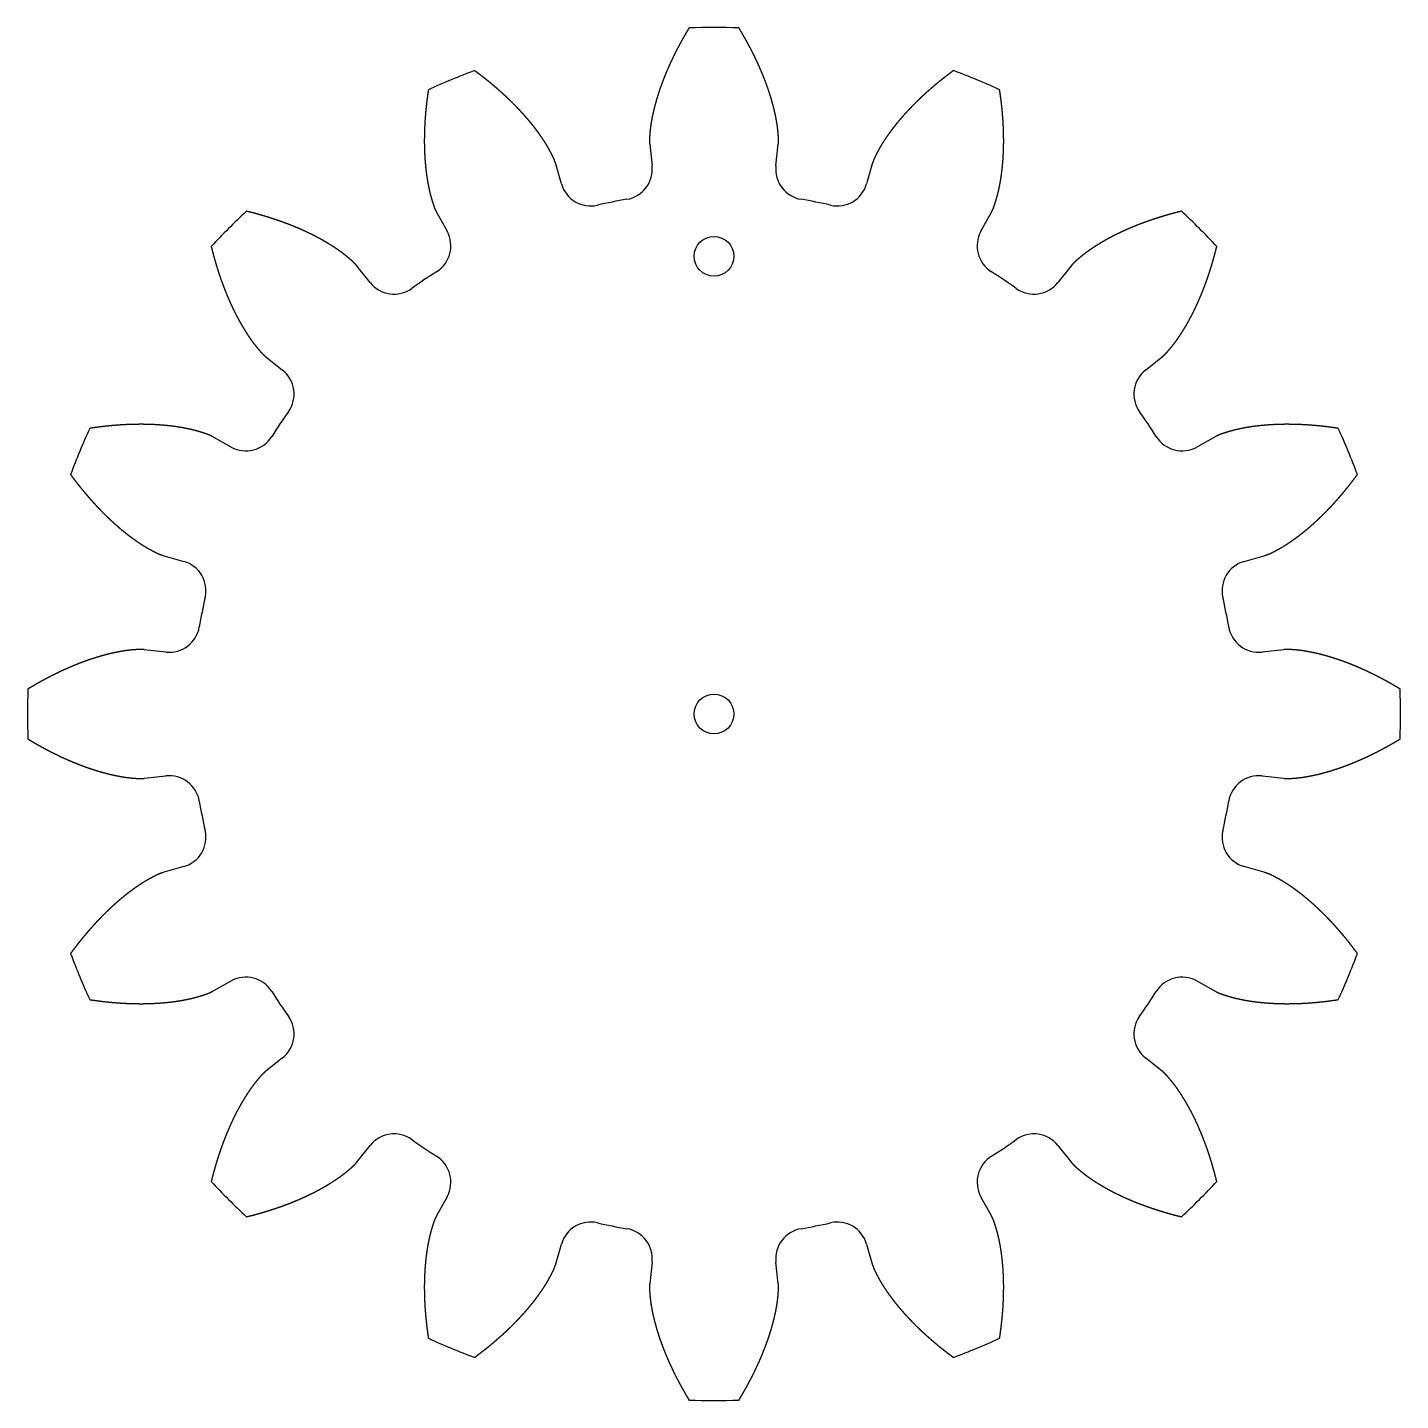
# Model space of a CAD drawing. Header units: millimetres. Extents: x 18 to 1165, y 18 to 1178.
# Drawn here: x 18 to 288, y 18 to 288 of the extents above; entities that cross this region are included whole.
import ezdxf

# ---------------------------------------------------------------- set-up
doc = ezdxf.new("R2010")
doc.units = ezdxf.units.MM
doc.layers.add('cut', color=5, linetype='Continuous', true_color=0x0000ff)

msp = doc.modelspace()

# ---------------------------------------------------------------- linework, layer by layer
at = {"layer": 'cut', "color": 5, "true_color": 0x0000ff}
for p, q in [((140.35, 265.05), (140.83, 260.79)), ((165.17, 260.79), (165.65, 265.05)), ((123, 257.25), (121.81, 261.36)), ((184.19, 261.36), (183, 257.25)), ((98.43, 251.68), (100.5, 247.93)), ((205.5, 247.93), (207.57, 251.68)), ((85.39, 237.83), (82.72, 241.18)), ((223.28, 241.18), (220.61, 237.83)), ((64.82, 223.28), (68.17, 220.61)), ((237.83, 220.61), (241.18, 223.28)), ((58.07, 205.5), (54.32, 207.57)), ((251.68, 207.57), (247.93, 205.5)), ((44.64, 184.19), (48.75, 183)), ((257.25, 183), (261.36, 184.19)), ((45.21, 165.17), (40.95, 165.65)), ((265.05, 165.65), (260.79, 165.17)), ((40.95, 140.35), (45.21, 140.83)), ((260.79, 140.83), (265.05, 140.35)), ((48.75, 123), (44.64, 121.81)), ((261.36, 121.81), (257.25, 123)), ((54.32, 98.43), (58.07, 100.5)), ((247.93, 100.5), (251.68, 98.43)), ((68.17, 85.39), (64.82, 82.72)), ((241.18, 82.72), (237.83, 85.39)), ((82.72, 64.82), (85.39, 68.17)), ((220.61, 68.17), (223.28, 64.82)), ((100.5, 58.07), (98.43, 54.32)), ((207.57, 54.32), (205.5, 58.07)), ((121.81, 44.64), (123, 48.75)), ((183, 48.75), (184.19, 44.64)), ((140.83, 45.21), (140.35, 40.95)), ((165.65, 40.95), (165.17, 45.21))]:
    msp.add_line(p, q, dxfattribs=at)
for centre in [(153, 243), (153, 153)]:
    msp.add_circle(centre, 3.9, dxfattribs=at)
for centre, radius, start, end in [((153, 153), 135, 87.9168, 92.0832), ((153, 153), 135, 110.4168, 114.5832), ((153, 153), 135, 65.4168, 69.5832), ((134.86, 260.12), 6, -80.391, 6.4431), ((171.14, 260.12), 6, 173.5569, -99.609), ((128.76, 258.91), 6, -163.9431, -77.109), ((177.24, 258.91), 6, -102.891, -16.0569), ((153, 153), 102.65, 99.609, 102.891), ((153, 153), 102.65, 77.109, 80.391), ((153, 153), 135, 132.9168, 137.0832), ((153, 153), 135, 42.9168, 47.0832), ((95.25, 245.03), 6, -57.891, 28.9431), ((210.75, 245.03), 6, 151.0569, -122.109), ((90.08, 241.57), 6, -141.4431, -54.609), ((153, 153), 102.65, 122.109, 125.391), ((153, 153), 102.64, 54.609, 57.891), ((215.92, 241.57), 6, -125.391, -38.5569), ((64.43, 215.92), 6, -35.391, 51.4431), ((241.57, 215.92), 6, 128.5569, -144.609), ((153, 153), 102.65, 144.609, 147.891), ((153, 153), 102.65, 32.109, 35.391), ((153, 153), 135, 155.4168, 159.5832), ((153, 153), 135, 20.4168, 24.5832), ((60.97, 210.75), 6, -118.9431, -32.109), ((245.03, 210.75), 6, -147.891, -61.0569), ((47.09, 177.24), 6, -12.891, 73.9431), ((258.91, 177.24), 6, 106.0569, -167.109), ((153, 153), 102.65, 167.109, 170.391), ((153, 153), 102.65, 9.609, 12.891), ((45.88, 171.14), 6, -96.4431, -9.609), ((260.12, 171.14), 6, -170.391, -83.5569), ((153, 153), 135, 177.9168, -177.9168), ((153, 153), 135, -2.0832, 2.0832), ((45.88, 134.86), 6, 9.609, 96.4431), ((260.12, 134.86), 6, 83.5569, 170.391), ((153, 153), 102.65, -170.391, -167.109), ((153, 153), 102.65, -12.891, -9.609), ((47.09, 128.76), 6, -73.9431, 12.891), ((258.91, 128.76), 6, 167.109, -106.0569), ((153, 153), 135, -159.5832, -155.4168), ((153, 153), 135, -24.5832, -20.4168), ((60.97, 95.25), 6, 32.109, 118.9431), ((245.03, 95.25), 6, 61.0569, 147.891), ((153, 153), 102.65, -147.891, -144.609), ((153, 153), 102.65, -35.391, -32.109), ((64.43, 90.08), 6, -51.4431, 35.391), ((241.57, 90.08), 6, 144.609, -128.5569), ((90.08, 64.43), 6, 54.609, 141.4431), ((215.92, 64.43), 6, 38.5569, 125.391), ((153, 153), 102.64, -125.391, -122.109), ((153, 153), 102.65, -57.891, -54.609), ((95.25, 60.97), 6, -28.9431, 57.891), ((210.75, 60.97), 6, 122.109, -151.0569), ((153, 153), 135, -137.0832, -132.9168), ((153, 153), 135, -47.0832, -42.9168), ((128.76, 47.09), 6, 77.109, 163.9431), ((153, 153), 102.65, -102.891, -99.609), ((134.86, 45.88), 6, -6.4431, 80.391), ((171.14, 45.88), 6, 99.609, -173.5569), ((153, 153), 102.65, -80.391, -77.109), ((177.24, 47.09), 6, 16.0569, 102.891), ((153, 153), 135, -114.5832, -110.4168), ((153, 153), 135, -69.5832, -65.4168), ((153, 153), 135, -92.0832, -87.9168)]:
    msp.add_arc(centre, radius, start, end, dxfattribs=at)
for points in [[(148.09, 287.91), (148.05, 287.85), (147.98, 287.72), (147.86, 287.53), (147.71, 287.28), (147.53, 286.96), (147.34, 286.64), (147.16, 286.33), (146.97, 286.01), (146.8, 285.69), (146.62, 285.37), (146.44, 285.05), (146.27, 284.73), (146.1, 284.41), (145.93, 284.09), (145.76, 283.77), (145.59, 283.44), (145.43, 283.12), (145.27, 282.8), (145.11, 282.48), (144.95, 282.15), (144.8, 281.83), (144.64, 281.51), (144.49, 281.18), (144.34, 280.86), (144.2, 280.53), (144.05, 280.21), (143.91, 279.88), (143.77, 279.55), (143.63, 279.23), (143.49, 278.9), (143.36, 278.57), (143.23, 278.25), (143.1, 277.92), (142.97, 277.59), (142.85, 277.26), (142.73, 276.94), (142.61, 276.61), (142.49, 276.28), (142.37, 275.95), (142.26, 275.62), (142.15, 275.29), (142.05, 274.96), (141.94, 274.63), (141.84, 274.3), (141.74, 273.97), (141.64, 273.64), (141.55, 273.31), (141.46, 272.98), (141.37, 272.65), (141.28, 272.32), (141.2, 271.99), (141.12, 271.66), (141.05, 271.33), (140.97, 271), (140.9, 270.67), (140.84, 270.33), (140.77, 270), (140.71, 269.67), (140.65, 269.34), (140.6, 269.01), (140.55, 268.68), (140.51, 268.35), (140.47, 268.02), (140.43, 267.69), (140.4, 267.36), (140.37, 267.02), (140.35, 266.69), (140.33, 266.36), (140.31, 266.03), (140.3, 265.71), (140.31, 265.44), (140.33, 265.25), (140.34, 265.12), (140.35, 265.05)], [(165.65, 265.05), (165.66, 265.12), (165.67, 265.25), (165.69, 265.44), (165.7, 265.71), (165.69, 266.03), (165.67, 266.36), (165.65, 266.69), (165.63, 267.02), (165.6, 267.36), (165.57, 267.69), (165.53, 268.02), (165.49, 268.35), (165.45, 268.68), (165.4, 269.01), (165.35, 269.34), (165.29, 269.67), (165.23, 270), (165.16, 270.33), (165.1, 270.67), (165.03, 271), (164.95, 271.33), (164.88, 271.66), (164.8, 271.99), (164.72, 272.32), (164.63, 272.65), (164.54, 272.98), (164.45, 273.31), (164.36, 273.64), (164.26, 273.97), (164.16, 274.3), (164.06, 274.63), (163.95, 274.96), (163.85, 275.29), (163.74, 275.62), (163.63, 275.95), (163.51, 276.28), (163.39, 276.61), (163.27, 276.94), (163.15, 277.26), (163.03, 277.59), (162.9, 277.92), (162.77, 278.25), (162.64, 278.57), (162.51, 278.9), (162.37, 279.23), (162.23, 279.55), (162.09, 279.88), (161.95, 280.21), (161.8, 280.53), (161.66, 280.86), (161.51, 281.18), (161.36, 281.51), (161.2, 281.83), (161.05, 282.15), (160.89, 282.48), (160.73, 282.8), (160.57, 283.12), (160.41, 283.44), (160.24, 283.77), (160.07, 284.09), (159.9, 284.41), (159.73, 284.73), (159.56, 285.05), (159.38, 285.37), (159.2, 285.69), (159.03, 286.01), (158.84, 286.33), (158.66, 286.64), (158.47, 286.96), (158.29, 287.28), (158.14, 287.53), (158.02, 287.72), (157.95, 287.85), (157.91, 287.91)], [(121.81, 261.36), (121.79, 261.43), (121.75, 261.55), (121.69, 261.74), (121.6, 261.99), (121.47, 262.29), (121.33, 262.59), (121.18, 262.88), (121.03, 263.18), (120.88, 263.47), (120.72, 263.76), (120.56, 264.06), (120.4, 264.35), (120.23, 264.64), (120.06, 264.92), (119.89, 265.21), (119.71, 265.49), (119.52, 265.78), (119.34, 266.06), (119.15, 266.34), (118.96, 266.62), (118.76, 266.9), (118.57, 267.17), (118.37, 267.45), (118.16, 267.72), (117.96, 267.99), (117.75, 268.27), (117.54, 268.54), (117.32, 268.81), (117.11, 269.07), (116.89, 269.34), (116.67, 269.61), (116.45, 269.87), (116.22, 270.13), (116, 270.4), (115.77, 270.66), (115.53, 270.92), (115.3, 271.18), (115.06, 271.43), (114.82, 271.69), (114.58, 271.95), (114.34, 272.2), (114.1, 272.45), (113.85, 272.7), (113.6, 272.96), (113.35, 273.21), (113.1, 273.45), (112.84, 273.7), (112.59, 273.95), (112.33, 274.19), (112.07, 274.44), (111.81, 274.68), (111.54, 274.92), (111.28, 275.16), (111.01, 275.4), (110.74, 275.64), (110.47, 275.88), (110.2, 276.11), (109.92, 276.35), (109.65, 276.58), (109.37, 276.82), (109.09, 277.05), (108.81, 277.28), (108.53, 277.51), (108.24, 277.74), (107.95, 277.96), (107.67, 278.19), (107.38, 278.41), (107.09, 278.64), (106.79, 278.86), (106.5, 279.08), (106.26, 279.26), (106.08, 279.39), (105.97, 279.48), (105.91, 279.52)], [(200.09, 279.52), (200.03, 279.48), (199.92, 279.39), (199.74, 279.26), (199.5, 279.08), (199.21, 278.86), (198.91, 278.64), (198.62, 278.41), (198.33, 278.19), (198.05, 277.96), (197.76, 277.74), (197.47, 277.51), (197.19, 277.28), (196.91, 277.05), (196.63, 276.82), (196.35, 276.58), (196.08, 276.35), (195.8, 276.11), (195.53, 275.88), (195.26, 275.64), (194.99, 275.4), (194.72, 275.16), (194.46, 274.92), (194.19, 274.68), (193.93, 274.44), (193.67, 274.19), (193.41, 273.95), (193.16, 273.7), (192.9, 273.45), (192.65, 273.21), (192.4, 272.96), (192.15, 272.7), (191.9, 272.45), (191.66, 272.2), (191.42, 271.95), (191.18, 271.69), (190.94, 271.43), (190.7, 271.18), (190.47, 270.92), (190.23, 270.66), (190, 270.4), (189.78, 270.13), (189.55, 269.87), (189.33, 269.61), (189.11, 269.34), (188.89, 269.07), (188.68, 268.81), (188.46, 268.54), (188.25, 268.27), (188.04, 267.99), (187.84, 267.72), (187.63, 267.45), (187.43, 267.17), (187.24, 266.9), (187.04, 266.62), (186.85, 266.34), (186.66, 266.06), (186.48, 265.78), (186.29, 265.49), (186.11, 265.21), (185.94, 264.92), (185.77, 264.64), (185.6, 264.35), (185.44, 264.06), (185.28, 263.76), (185.12, 263.47), (184.97, 263.18), (184.82, 262.88), (184.67, 262.59), (184.53, 262.29), (184.4, 261.99), (184.31, 261.74), (184.25, 261.55), (184.21, 261.43), (184.19, 261.36)], [(96.84, 275.76), (96.83, 275.69), (96.8, 275.54), (96.77, 275.33), (96.73, 275.03), (96.68, 274.67), (96.63, 274.3), (96.58, 273.94), (96.53, 273.58), (96.49, 273.21), (96.45, 272.85), (96.41, 272.49), (96.37, 272.13), (96.33, 271.76), (96.3, 271.4), (96.27, 271.04), (96.24, 270.68), (96.21, 270.32), (96.18, 269.96), (96.16, 269.6), (96.14, 269.24), (96.12, 268.88), (96.1, 268.53), (96.09, 268.17), (96.07, 267.81), (96.06, 267.45), (96.05, 267.1), (96.05, 266.74), (96.04, 266.39), (96.04, 266.03), (96.04, 265.68), (96.04, 265.33), (96.04, 264.97), (96.05, 264.62), (96.06, 264.27), (96.07, 263.92), (96.08, 263.57), (96.1, 263.22), (96.11, 262.87), (96.13, 262.53), (96.15, 262.18), (96.18, 261.83), (96.21, 261.49), (96.24, 261.14), (96.27, 260.8), (96.3, 260.45), (96.34, 260.11), (96.38, 259.77), (96.42, 259.43), (96.47, 259.09), (96.51, 258.75), (96.56, 258.42), (96.62, 258.08), (96.67, 257.75), (96.73, 257.41), (96.79, 257.08), (96.86, 256.75), (96.93, 256.42), (97, 256.09), (97.07, 255.76), (97.15, 255.43), (97.23, 255.11), (97.32, 254.79), (97.41, 254.47), (97.5, 254.15), (97.6, 253.83), (97.7, 253.51), (97.8, 253.2), (97.91, 252.88), (98.02, 252.57), (98.14, 252.27), (98.25, 252.03), (98.34, 251.85), (98.4, 251.74), (98.43, 251.68)], [(207.57, 251.68), (207.6, 251.74), (207.66, 251.85), (207.75, 252.03), (207.86, 252.27), (207.98, 252.57), (208.09, 252.88), (208.2, 253.2), (208.3, 253.51), (208.4, 253.83), (208.5, 254.15), (208.59, 254.47), (208.68, 254.79), (208.77, 255.11), (208.85, 255.43), (208.93, 255.76), (209, 256.09), (209.07, 256.42), (209.14, 256.75), (209.21, 257.08), (209.27, 257.41), (209.33, 257.75), (209.38, 258.08), (209.44, 258.42), (209.49, 258.75), (209.53, 259.09), (209.58, 259.43), (209.62, 259.77), (209.66, 260.11), (209.7, 260.45), (209.73, 260.8), (209.76, 261.14), (209.79, 261.49), (209.82, 261.83), (209.85, 262.18), (209.87, 262.53), (209.89, 262.87), (209.9, 263.22), (209.92, 263.57), (209.93, 263.92), (209.94, 264.27), (209.95, 264.62), (209.96, 264.97), (209.96, 265.33), (209.96, 265.68), (209.96, 266.03), (209.96, 266.39), (209.95, 266.74), (209.95, 267.1), (209.94, 267.45), (209.93, 267.81), (209.91, 268.17), (209.9, 268.53), (209.88, 268.88), (209.86, 269.24), (209.84, 269.6), (209.82, 269.96), (209.79, 270.32), (209.76, 270.68), (209.73, 271.04), (209.7, 271.4), (209.67, 271.76), (209.63, 272.13), (209.59, 272.49), (209.55, 272.85), (209.51, 273.21), (209.47, 273.58), (209.42, 273.94), (209.37, 274.3), (209.32, 274.67), (209.27, 275.03), (209.23, 275.33), (209.2, 275.54), (209.17, 275.69), (209.16, 275.76)], [(82.72, 241.18), (82.67, 241.23), (82.59, 241.33), (82.46, 241.48), (82.28, 241.67), (82.05, 241.9), (81.8, 242.12), (81.55, 242.34), (81.3, 242.56), (81.05, 242.77), (80.79, 242.98), (80.53, 243.19), (80.27, 243.4), (80.01, 243.6), (79.74, 243.8), (79.47, 244), (79.19, 244.19), (78.91, 244.38), (78.63, 244.57), (78.35, 244.76), (78.07, 244.94), (77.78, 245.12), (77.5, 245.3), (77.21, 245.48), (76.91, 245.66), (76.62, 245.83), (76.32, 246), (76.02, 246.17), (75.72, 246.34), (75.42, 246.5), (75.12, 246.67), (74.81, 246.83), (74.51, 246.99), (74.2, 247.14), (73.89, 247.3), (73.57, 247.45), (73.26, 247.6), (72.95, 247.75), (72.63, 247.9), (72.31, 248.05), (71.99, 248.19), (71.67, 248.33), (71.35, 248.47), (71.02, 248.61), (70.7, 248.75), (70.37, 248.88), (70.04, 249.02), (69.71, 249.15), (69.38, 249.28), (69.05, 249.4), (68.71, 249.53), (68.38, 249.65), (68.04, 249.78), (67.7, 249.9), (67.37, 250.02), (67.03, 250.13), (66.69, 250.25), (66.34, 250.36), (66, 250.47), (65.65, 250.59), (65.31, 250.69), (64.96, 250.8), (64.61, 250.91), (64.26, 251.01), (63.91, 251.11), (63.56, 251.21), (63.21, 251.31), (62.86, 251.41), (62.5, 251.5), (62.15, 251.6), (61.79, 251.69), (61.5, 251.76), (61.29, 251.81), (61.15, 251.85), (61.07, 251.87)], [(244.93, 251.87), (244.85, 251.85), (244.71, 251.81), (244.5, 251.76), (244.21, 251.69), (243.85, 251.6), (243.5, 251.5), (243.14, 251.41), (242.79, 251.31), (242.44, 251.21), (242.09, 251.11), (241.74, 251.01), (241.39, 250.91), (241.04, 250.8), (240.69, 250.69), (240.35, 250.59), (240, 250.47), (239.66, 250.36), (239.31, 250.25), (238.97, 250.13), (238.63, 250.02), (238.3, 249.9), (237.96, 249.78), (237.62, 249.65), (237.29, 249.53), (236.95, 249.4), (236.62, 249.28), (236.29, 249.15), (235.96, 249.02), (235.63, 248.88), (235.3, 248.75), (234.98, 248.61), (234.65, 248.47), (234.33, 248.33), (234.01, 248.19), (233.69, 248.05), (233.37, 247.9), (233.05, 247.75), (232.74, 247.6), (232.43, 247.45), (232.11, 247.3), (231.8, 247.14), (231.49, 246.99), (231.19, 246.83), (230.88, 246.67), (230.58, 246.5), (230.28, 246.34), (229.98, 246.17), (229.68, 246), (229.38, 245.83), (229.09, 245.66), (228.79, 245.48), (228.5, 245.3), (228.22, 245.12), (227.93, 244.94), (227.65, 244.76), (227.37, 244.57), (227.09, 244.38), (226.81, 244.19), (226.53, 244), (226.26, 243.8), (225.99, 243.6), (225.73, 243.4), (225.47, 243.19), (225.21, 242.98), (224.95, 242.77), (224.7, 242.56), (224.45, 242.34), (224.2, 242.12), (223.95, 241.9), (223.72, 241.67), (223.54, 241.48), (223.41, 241.33), (223.33, 241.23), (223.28, 241.18)], [(54.13, 244.93), (54.15, 244.85), (54.19, 244.71), (54.24, 244.5), (54.31, 244.21), (54.4, 243.85), (54.5, 243.5), (54.59, 243.14), (54.69, 242.79), (54.79, 242.44), (54.89, 242.09), (54.99, 241.74), (55.09, 241.39), (55.2, 241.04), (55.31, 240.69), (55.41, 240.35), (55.53, 240), (55.64, 239.66), (55.75, 239.31), (55.87, 238.97), (55.98, 238.63), (56.1, 238.3), (56.22, 237.96), (56.35, 237.62), (56.47, 237.29), (56.6, 236.95), (56.72, 236.62), (56.85, 236.29), (56.98, 235.96), (57.12, 235.63), (57.25, 235.3), (57.39, 234.98), (57.53, 234.65), (57.67, 234.33), (57.81, 234.01), (57.95, 233.69), (58.1, 233.37), (58.25, 233.05), (58.4, 232.74), (58.55, 232.43), (58.7, 232.11), (58.86, 231.8), (59.01, 231.49), (59.17, 231.19), (59.33, 230.88), (59.5, 230.58), (59.66, 230.28), (59.83, 229.98), (60, 229.68), (60.17, 229.38), (60.34, 229.09), (60.52, 228.79), (60.7, 228.5), (60.88, 228.22), (61.06, 227.93), (61.24, 227.65), (61.43, 227.37), (61.62, 227.09), (61.81, 226.81), (62, 226.53), (62.2, 226.26), (62.4, 225.99), (62.6, 225.73), (62.81, 225.47), (63.02, 225.21), (63.23, 224.95), (63.44, 224.7), (63.66, 224.45), (63.88, 224.2), (64.1, 223.95), (64.33, 223.72), (64.52, 223.54), (64.67, 223.41), (64.77, 223.33), (64.82, 223.28)], [(241.18, 223.28), (241.23, 223.33), (241.33, 223.41), (241.48, 223.54), (241.67, 223.72), (241.9, 223.95), (242.12, 224.2), (242.34, 224.45), (242.56, 224.7), (242.77, 224.95), (242.98, 225.21), (243.19, 225.47), (243.4, 225.73), (243.6, 225.99), (243.8, 226.26), (244, 226.53), (244.19, 226.81), (244.38, 227.09), (244.57, 227.37), (244.76, 227.65), (244.94, 227.93), (245.12, 228.22), (245.3, 228.5), (245.48, 228.79), (245.66, 229.09), (245.83, 229.38), (246, 229.68), (246.17, 229.98), (246.34, 230.28), (246.5, 230.58), (246.67, 230.88), (246.83, 231.19), (246.99, 231.49), (247.14, 231.8), (247.3, 232.11), (247.45, 232.43), (247.6, 232.74), (247.75, 233.05), (247.9, 233.37), (248.05, 233.69), (248.19, 234.01), (248.33, 234.33), (248.47, 234.65), (248.61, 234.98), (248.75, 235.3), (248.88, 235.63), (249.02, 235.96), (249.15, 236.29), (249.28, 236.62), (249.4, 236.95), (249.53, 237.29), (249.65, 237.62), (249.78, 237.96), (249.9, 238.3), (250.02, 238.63), (250.13, 238.97), (250.25, 239.31), (250.36, 239.66), (250.47, 240), (250.59, 240.35), (250.69, 240.69), (250.8, 241.04), (250.91, 241.39), (251.01, 241.74), (251.11, 242.09), (251.21, 242.44), (251.31, 242.79), (251.41, 243.14), (251.5, 243.5), (251.6, 243.85), (251.69, 244.21), (251.76, 244.5), (251.81, 244.71), (251.85, 244.85), (251.87, 244.93)], [(54.32, 207.57), (54.26, 207.6), (54.15, 207.66), (53.97, 207.75), (53.73, 207.86), (53.43, 207.98), (53.12, 208.09), (52.8, 208.2), (52.49, 208.3), (52.17, 208.4), (51.85, 208.5), (51.53, 208.59), (51.21, 208.68), (50.89, 208.77), (50.57, 208.85), (50.24, 208.93), (49.91, 209), (49.58, 209.07), (49.25, 209.14), (48.92, 209.21), (48.59, 209.27), (48.25, 209.33), (47.92, 209.38), (47.58, 209.44), (47.25, 209.49), (46.91, 209.53), (46.57, 209.58), (46.23, 209.62), (45.89, 209.66), (45.55, 209.7), (45.2, 209.73), (44.86, 209.76), (44.51, 209.79), (44.17, 209.82), (43.82, 209.85), (43.47, 209.87), (43.13, 209.89), (42.78, 209.9), (42.43, 209.92), (42.08, 209.93), (41.73, 209.94), (41.38, 209.95), (41.03, 209.96), (40.67, 209.96), (40.32, 209.96), (39.97, 209.96), (39.61, 209.96), (39.26, 209.95), (38.9, 209.95), (38.55, 209.94), (38.19, 209.93), (37.83, 209.91), (37.47, 209.9), (37.12, 209.88), (36.76, 209.86), (36.4, 209.84), (36.04, 209.82), (35.68, 209.79), (35.32, 209.76), (34.96, 209.73), (34.6, 209.7), (34.24, 209.67), (33.87, 209.63), (33.51, 209.59), (33.15, 209.55), (32.79, 209.51), (32.42, 209.47), (32.06, 209.42), (31.7, 209.37), (31.33, 209.32), (30.97, 209.27), (30.67, 209.23), (30.46, 209.2), (30.31, 209.17), (30.24, 209.16)], [(275.76, 209.16), (275.69, 209.17), (275.54, 209.2), (275.33, 209.23), (275.03, 209.27), (274.67, 209.32), (274.3, 209.37), (273.94, 209.42), (273.58, 209.47), (273.21, 209.51), (272.85, 209.55), (272.49, 209.59), (272.13, 209.63), (271.76, 209.67), (271.4, 209.7), (271.04, 209.73), (270.68, 209.76), (270.32, 209.79), (269.96, 209.82), (269.6, 209.84), (269.24, 209.86), (268.88, 209.88), (268.53, 209.9), (268.17, 209.91), (267.81, 209.93), (267.45, 209.94), (267.1, 209.95), (266.74, 209.95), (266.39, 209.96), (266.03, 209.96), (265.68, 209.96), (265.33, 209.96), (264.97, 209.96), (264.62, 209.95), (264.27, 209.94), (263.92, 209.93), (263.57, 209.92), (263.22, 209.9), (262.87, 209.89), (262.53, 209.87), (262.18, 209.85), (261.83, 209.82), (261.49, 209.79), (261.14, 209.76), (260.8, 209.73), (260.45, 209.7), (260.11, 209.66), (259.77, 209.62), (259.43, 209.58), (259.09, 209.53), (258.75, 209.49), (258.42, 209.44), (258.08, 209.38), (257.75, 209.33), (257.41, 209.27), (257.08, 209.21), (256.75, 209.14), (256.42, 209.07), (256.09, 209), (255.76, 208.93), (255.43, 208.85), (255.11, 208.77), (254.79, 208.68), (254.47, 208.59), (254.15, 208.5), (253.83, 208.4), (253.51, 208.3), (253.2, 208.2), (252.88, 208.09), (252.57, 207.98), (252.27, 207.86), (252.03, 207.75), (251.85, 207.66), (251.74, 207.6), (251.68, 207.57)], [(26.48, 200.09), (26.52, 200.03), (26.61, 199.92), (26.74, 199.74), (26.92, 199.5), (27.14, 199.21), (27.36, 198.91), (27.59, 198.62), (27.81, 198.33), (28.04, 198.05), (28.26, 197.76), (28.49, 197.47), (28.72, 197.19), (28.95, 196.91), (29.18, 196.63), (29.42, 196.35), (29.65, 196.08), (29.89, 195.8), (30.12, 195.53), (30.36, 195.26), (30.6, 194.99), (30.84, 194.72), (31.08, 194.46), (31.32, 194.19), (31.56, 193.93), (31.81, 193.67), (32.05, 193.41), (32.3, 193.16), (32.55, 192.9), (32.79, 192.65), (33.04, 192.4), (33.3, 192.15), (33.55, 191.9), (33.8, 191.66), (34.05, 191.42), (34.31, 191.18), (34.57, 190.94), (34.82, 190.7), (35.08, 190.47), (35.34, 190.23), (35.6, 190), (35.87, 189.78), (36.13, 189.55), (36.39, 189.33), (36.66, 189.11), (36.93, 188.89), (37.19, 188.68), (37.46, 188.46), (37.73, 188.25), (38.01, 188.04), (38.28, 187.84), (38.55, 187.63), (38.83, 187.43), (39.1, 187.24), (39.38, 187.04), (39.66, 186.85), (39.94, 186.66), (40.22, 186.48), (40.51, 186.29), (40.79, 186.11), (41.08, 185.94), (41.36, 185.77), (41.65, 185.6), (41.94, 185.44), (42.24, 185.28), (42.53, 185.12), (42.82, 184.97), (43.12, 184.82), (43.41, 184.67), (43.71, 184.53), (44.01, 184.4), (44.26, 184.31), (44.45, 184.25), (44.57, 184.21), (44.64, 184.19)], [(261.36, 184.19), (261.43, 184.21), (261.55, 184.25), (261.74, 184.31), (261.99, 184.4), (262.29, 184.53), (262.59, 184.67), (262.88, 184.82), (263.18, 184.97), (263.47, 185.12), (263.76, 185.28), (264.06, 185.44), (264.35, 185.6), (264.64, 185.77), (264.92, 185.94), (265.21, 186.11), (265.49, 186.29), (265.78, 186.48), (266.06, 186.66), (266.34, 186.85), (266.62, 187.04), (266.9, 187.24), (267.17, 187.43), (267.45, 187.63), (267.72, 187.84), (267.99, 188.04), (268.27, 188.25), (268.54, 188.46), (268.81, 188.68), (269.07, 188.89), (269.34, 189.11), (269.61, 189.33), (269.87, 189.55), (270.13, 189.78), (270.4, 190), (270.66, 190.23), (270.92, 190.47), (271.18, 190.7), (271.43, 190.94), (271.69, 191.18), (271.95, 191.42), (272.2, 191.66), (272.45, 191.9), (272.7, 192.15), (272.96, 192.4), (273.21, 192.65), (273.45, 192.9), (273.7, 193.16), (273.95, 193.41), (274.19, 193.67), (274.44, 193.93), (274.68, 194.19), (274.92, 194.46), (275.16, 194.72), (275.4, 194.99), (275.64, 195.26), (275.88, 195.53), (276.11, 195.8), (276.35, 196.08), (276.58, 196.35), (276.82, 196.63), (277.05, 196.91), (277.28, 197.19), (277.51, 197.47), (277.74, 197.76), (277.96, 198.05), (278.19, 198.33), (278.41, 198.62), (278.64, 198.91), (278.86, 199.21), (279.08, 199.5), (279.26, 199.74), (279.39, 199.92), (279.48, 200.03), (279.52, 200.09)], [(40.95, 165.65), (40.88, 165.66), (40.75, 165.67), (40.56, 165.69), (40.29, 165.7), (39.97, 165.69), (39.64, 165.67), (39.31, 165.65), (38.98, 165.63), (38.64, 165.6), (38.31, 165.57), (37.98, 165.53), (37.65, 165.49), (37.32, 165.45), (36.99, 165.4), (36.66, 165.35), (36.33, 165.29), (36, 165.23), (35.67, 165.16), (35.33, 165.1), (35, 165.03), (34.67, 164.95), (34.34, 164.88), (34.01, 164.8), (33.68, 164.72), (33.35, 164.63), (33.02, 164.54), (32.69, 164.45), (32.36, 164.36), (32.03, 164.26), (31.7, 164.16), (31.37, 164.06), (31.04, 163.95), (30.71, 163.85), (30.38, 163.74), (30.05, 163.63), (29.72, 163.51), (29.39, 163.39), (29.06, 163.27), (28.74, 163.15), (28.41, 163.03), (28.08, 162.9), (27.75, 162.77), (27.43, 162.64), (27.1, 162.51), (26.77, 162.37), (26.45, 162.23), (26.12, 162.09), (25.79, 161.95), (25.47, 161.8), (25.14, 161.66), (24.82, 161.51), (24.49, 161.36), (24.17, 161.2), (23.85, 161.05), (23.52, 160.89), (23.2, 160.73), (22.88, 160.57), (22.56, 160.41), (22.23, 160.24), (21.91, 160.07), (21.59, 159.9), (21.27, 159.73), (20.95, 159.56), (20.63, 159.38), (20.31, 159.2), (19.99, 159.03), (19.67, 158.84), (19.36, 158.66), (19.04, 158.47), (18.72, 158.29), (18.47, 158.14), (18.28, 158.02), (18.15, 157.95), (18.09, 157.91)], [(287.91, 157.91), (287.85, 157.95), (287.72, 158.02), (287.53, 158.14), (287.28, 158.29), (286.96, 158.47), (286.64, 158.66), (286.33, 158.84), (286.01, 159.03), (285.69, 159.2), (285.37, 159.38), (285.05, 159.56), (284.73, 159.73), (284.41, 159.9), (284.09, 160.07), (283.77, 160.24), (283.44, 160.41), (283.12, 160.57), (282.8, 160.73), (282.48, 160.89), (282.15, 161.05), (281.83, 161.2), (281.51, 161.36), (281.18, 161.51), (280.86, 161.66), (280.53, 161.8), (280.21, 161.95), (279.88, 162.09), (279.55, 162.23), (279.23, 162.37), (278.9, 162.51), (278.57, 162.64), (278.25, 162.77), (277.92, 162.9), (277.59, 163.03), (277.26, 163.15), (276.94, 163.27), (276.61, 163.39), (276.28, 163.51), (275.95, 163.63), (275.62, 163.74), (275.29, 163.85), (274.96, 163.95), (274.63, 164.06), (274.3, 164.16), (273.97, 164.26), (273.64, 164.36), (273.31, 164.45), (272.98, 164.54), (272.65, 164.63), (272.32, 164.72), (271.99, 164.8), (271.66, 164.88), (271.33, 164.95), (271, 165.03), (270.67, 165.1), (270.33, 165.16), (270, 165.23), (269.67, 165.29), (269.34, 165.35), (269.01, 165.4), (268.68, 165.45), (268.35, 165.49), (268.02, 165.53), (267.69, 165.57), (267.36, 165.6), (267.02, 165.63), (266.69, 165.65), (266.36, 165.67), (266.03, 165.69), (265.71, 165.7), (265.44, 165.69), (265.25, 165.67), (265.12, 165.66), (265.05, 165.65)], [(18.09, 148.09), (18.15, 148.05), (18.28, 147.98), (18.47, 147.86), (18.72, 147.71), (19.04, 147.53), (19.36, 147.34), (19.67, 147.16), (19.99, 146.97), (20.31, 146.8), (20.63, 146.62), (20.95, 146.44), (21.27, 146.27), (21.59, 146.1), (21.91, 145.93), (22.23, 145.76), (22.56, 145.59), (22.88, 145.43), (23.2, 145.27), (23.52, 145.11), (23.85, 144.95), (24.17, 144.8), (24.49, 144.64), (24.82, 144.49), (25.14, 144.34), (25.47, 144.2), (25.79, 144.05), (26.12, 143.91), (26.45, 143.77), (26.77, 143.63), (27.1, 143.49), (27.43, 143.36), (27.75, 143.23), (28.08, 143.1), (28.41, 142.97), (28.74, 142.85), (29.06, 142.73), (29.39, 142.61), (29.72, 142.49), (30.05, 142.37), (30.38, 142.26), (30.71, 142.15), (31.04, 142.05), (31.37, 141.94), (31.7, 141.84), (32.03, 141.74), (32.36, 141.64), (32.69, 141.55), (33.02, 141.46), (33.35, 141.37), (33.68, 141.28), (34.01, 141.2), (34.34, 141.12), (34.67, 141.05), (35, 140.97), (35.33, 140.9), (35.67, 140.84), (36, 140.77), (36.33, 140.71), (36.66, 140.65), (36.99, 140.6), (37.32, 140.55), (37.65, 140.51), (37.98, 140.47), (38.31, 140.43), (38.64, 140.4), (38.98, 140.37), (39.31, 140.35), (39.64, 140.33), (39.97, 140.31), (40.29, 140.3), (40.56, 140.31), (40.75, 140.33), (40.88, 140.34), (40.95, 140.35)], [(265.05, 140.35), (265.12, 140.34), (265.25, 140.33), (265.44, 140.31), (265.71, 140.3), (266.03, 140.31), (266.36, 140.33), (266.69, 140.35), (267.02, 140.37), (267.36, 140.4), (267.69, 140.43), (268.02, 140.47), (268.35, 140.51), (268.68, 140.55), (269.01, 140.6), (269.34, 140.65), (269.67, 140.71), (270, 140.77), (270.33, 140.84), (270.67, 140.9), (271, 140.97), (271.33, 141.05), (271.66, 141.12), (271.99, 141.2), (272.32, 141.28), (272.65, 141.37), (272.98, 141.46), (273.31, 141.55), (273.64, 141.64), (273.97, 141.74), (274.3, 141.84), (274.63, 141.94), (274.96, 142.05), (275.29, 142.15), (275.62, 142.26), (275.95, 142.37), (276.28, 142.49), (276.61, 142.61), (276.94, 142.73), (277.26, 142.85), (277.59, 142.97), (277.92, 143.1), (278.25, 143.23), (278.57, 143.36), (278.9, 143.49), (279.23, 143.63), (279.55, 143.77), (279.88, 143.91), (280.21, 144.05), (280.53, 144.2), (280.86, 144.34), (281.18, 144.49), (281.51, 144.64), (281.83, 144.8), (282.15, 144.95), (282.48, 145.11), (282.8, 145.27), (283.12, 145.43), (283.44, 145.59), (283.77, 145.76), (284.09, 145.93), (284.41, 146.1), (284.73, 146.27), (285.05, 146.44), (285.37, 146.62), (285.69, 146.8), (286.01, 146.97), (286.33, 147.16), (286.64, 147.34), (286.96, 147.53), (287.28, 147.71), (287.53, 147.86), (287.72, 147.98), (287.85, 148.05), (287.91, 148.09)], [(44.64, 121.81), (44.57, 121.79), (44.45, 121.75), (44.26, 121.69), (44.01, 121.6), (43.71, 121.47), (43.41, 121.33), (43.12, 121.18), (42.82, 121.03), (42.53, 120.88), (42.24, 120.72), (41.94, 120.56), (41.65, 120.4), (41.36, 120.23), (41.08, 120.06), (40.79, 119.89), (40.51, 119.71), (40.22, 119.52), (39.94, 119.34), (39.66, 119.15), (39.38, 118.96), (39.1, 118.76), (38.83, 118.57), (38.55, 118.37), (38.28, 118.16), (38.01, 117.96), (37.73, 117.75), (37.46, 117.54), (37.19, 117.32), (36.93, 117.11), (36.66, 116.89), (36.39, 116.67), (36.13, 116.45), (35.87, 116.22), (35.6, 116), (35.34, 115.77), (35.08, 115.53), (34.82, 115.3), (34.57, 115.06), (34.31, 114.82), (34.05, 114.58), (33.8, 114.34), (33.55, 114.1), (33.3, 113.85), (33.04, 113.6), (32.79, 113.35), (32.55, 113.1), (32.3, 112.84), (32.05, 112.59), (31.81, 112.33), (31.56, 112.07), (31.32, 111.81), (31.08, 111.54), (30.84, 111.28), (30.6, 111.01), (30.36, 110.74), (30.12, 110.47), (29.89, 110.2), (29.65, 109.92), (29.42, 109.65), (29.18, 109.37), (28.95, 109.09), (28.72, 108.81), (28.49, 108.53), (28.26, 108.24), (28.04, 107.95), (27.81, 107.67), (27.59, 107.38), (27.36, 107.09), (27.14, 106.79), (26.92, 106.5), (26.74, 106.26), (26.61, 106.08), (26.52, 105.97), (26.48, 105.91)], [(279.52, 105.91), (279.48, 105.97), (279.39, 106.08), (279.26, 106.26), (279.08, 106.5), (278.86, 106.79), (278.64, 107.09), (278.41, 107.38), (278.19, 107.67), (277.96, 107.95), (277.74, 108.24), (277.51, 108.53), (277.28, 108.81), (277.05, 109.09), (276.82, 109.37), (276.58, 109.65), (276.35, 109.92), (276.11, 110.2), (275.88, 110.47), (275.64, 110.74), (275.4, 111.01), (275.16, 111.28), (274.92, 111.54), (274.68, 111.81), (274.44, 112.07), (274.19, 112.33), (273.95, 112.59), (273.7, 112.84), (273.45, 113.1), (273.21, 113.35), (272.96, 113.6), (272.7, 113.85), (272.45, 114.1), (272.2, 114.34), (271.95, 114.58), (271.69, 114.82), (271.43, 115.06), (271.18, 115.3), (270.92, 115.53), (270.66, 115.77), (270.4, 116), (270.13, 116.22), (269.87, 116.45), (269.61, 116.67), (269.34, 116.89), (269.07, 117.11), (268.81, 117.32), (268.54, 117.54), (268.27, 117.75), (267.99, 117.96), (267.72, 118.16), (267.45, 118.37), (267.17, 118.57), (266.9, 118.76), (266.62, 118.96), (266.34, 119.15), (266.06, 119.34), (265.78, 119.52), (265.49, 119.71), (265.21, 119.89), (264.92, 120.06), (264.64, 120.23), (264.35, 120.4), (264.06, 120.56), (263.76, 120.72), (263.47, 120.88), (263.18, 121.03), (262.88, 121.18), (262.59, 121.33), (262.29, 121.47), (261.99, 121.6), (261.74, 121.69), (261.55, 121.75), (261.43, 121.79), (261.36, 121.81)], [(30.24, 96.84), (30.31, 96.83), (30.46, 96.8), (30.67, 96.77), (30.97, 96.73), (31.33, 96.68), (31.7, 96.63), (32.06, 96.58), (32.42, 96.53), (32.79, 96.49), (33.15, 96.45), (33.51, 96.41), (33.87, 96.37), (34.24, 96.33), (34.6, 96.3), (34.96, 96.27), (35.32, 96.24), (35.68, 96.21), (36.04, 96.18), (36.4, 96.16), (36.76, 96.14), (37.12, 96.12), (37.47, 96.1), (37.83, 96.09), (38.19, 96.07), (38.55, 96.06), (38.9, 96.05), (39.26, 96.05), (39.61, 96.04), (39.97, 96.04), (40.32, 96.04), (40.67, 96.04), (41.03, 96.04), (41.38, 96.05), (41.73, 96.06), (42.08, 96.07), (42.43, 96.08), (42.78, 96.1), (43.13, 96.11), (43.47, 96.13), (43.82, 96.15), (44.17, 96.18), (44.51, 96.21), (44.86, 96.24), (45.2, 96.27), (45.55, 96.3), (45.89, 96.34), (46.23, 96.38), (46.57, 96.42), (46.91, 96.47), (47.25, 96.51), (47.58, 96.56), (47.92, 96.62), (48.25, 96.67), (48.59, 96.73), (48.92, 96.79), (49.25, 96.86), (49.58, 96.93), (49.91, 97), (50.24, 97.07), (50.57, 97.15), (50.89, 97.23), (51.21, 97.32), (51.53, 97.41), (51.85, 97.5), (52.17, 97.6), (52.49, 97.7), (52.8, 97.8), (53.12, 97.91), (53.43, 98.02), (53.73, 98.14), (53.97, 98.25), (54.15, 98.34), (54.26, 98.4), (54.32, 98.43)], [(251.68, 98.43), (251.74, 98.4), (251.85, 98.34), (252.03, 98.25), (252.27, 98.14), (252.57, 98.02), (252.88, 97.91), (253.2, 97.8), (253.51, 97.7), (253.83, 97.6), (254.15, 97.5), (254.47, 97.41), (254.79, 97.32), (255.11, 97.23), (255.43, 97.15), (255.76, 97.07), (256.09, 97), (256.42, 96.93), (256.75, 96.86), (257.08, 96.79), (257.41, 96.73), (257.75, 96.67), (258.08, 96.62), (258.42, 96.56), (258.75, 96.51), (259.09, 96.47), (259.43, 96.42), (259.77, 96.38), (260.11, 96.34), (260.45, 96.3), (260.8, 96.27), (261.14, 96.24), (261.49, 96.21), (261.83, 96.18), (262.18, 96.15), (262.53, 96.13), (262.87, 96.11), (263.22, 96.1), (263.57, 96.08), (263.92, 96.07), (264.27, 96.06), (264.62, 96.05), (264.97, 96.04), (265.33, 96.04), (265.68, 96.04), (266.03, 96.04), (266.39, 96.04), (266.74, 96.05), (267.1, 96.05), (267.45, 96.06), (267.81, 96.07), (268.17, 96.09), (268.53, 96.1), (268.88, 96.12), (269.24, 96.14), (269.6, 96.16), (269.96, 96.18), (270.32, 96.21), (270.68, 96.24), (271.04, 96.27), (271.4, 96.3), (271.76, 96.33), (272.13, 96.37), (272.49, 96.41), (272.85, 96.45), (273.21, 96.49), (273.58, 96.53), (273.94, 96.58), (274.3, 96.63), (274.67, 96.68), (275.03, 96.73), (275.33, 96.77), (275.54, 96.8), (275.69, 96.83), (275.76, 96.84)], [(64.82, 82.72), (64.77, 82.67), (64.67, 82.59), (64.52, 82.46), (64.33, 82.28), (64.1, 82.05), (63.88, 81.8), (63.66, 81.55), (63.44, 81.3), (63.23, 81.05), (63.02, 80.79), (62.81, 80.53), (62.6, 80.27), (62.4, 80.01), (62.2, 79.74), (62, 79.47), (61.81, 79.19), (61.62, 78.91), (61.43, 78.63), (61.24, 78.35), (61.06, 78.07), (60.88, 77.78), (60.7, 77.5), (60.52, 77.21), (60.34, 76.91), (60.17, 76.62), (60, 76.32), (59.83, 76.02), (59.66, 75.72), (59.5, 75.42), (59.33, 75.12), (59.17, 74.81), (59.01, 74.51), (58.86, 74.2), (58.7, 73.89), (58.55, 73.57), (58.4, 73.26), (58.25, 72.95), (58.1, 72.63), (57.95, 72.31), (57.81, 71.99), (57.67, 71.67), (57.53, 71.35), (57.39, 71.02), (57.25, 70.7), (57.12, 70.37), (56.98, 70.04), (56.85, 69.71), (56.72, 69.38), (56.6, 69.05), (56.47, 68.71), (56.35, 68.38), (56.22, 68.04), (56.1, 67.7), (55.98, 67.37), (55.87, 67.03), (55.75, 66.69), (55.64, 66.34), (55.53, 66), (55.41, 65.65), (55.31, 65.31), (55.2, 64.96), (55.09, 64.61), (54.99, 64.26), (54.89, 63.91), (54.79, 63.56), (54.69, 63.21), (54.59, 62.86), (54.5, 62.5), (54.4, 62.15), (54.31, 61.79), (54.24, 61.5), (54.19, 61.29), (54.15, 61.15), (54.13, 61.07)], [(251.87, 61.07), (251.85, 61.15), (251.81, 61.29), (251.76, 61.5), (251.69, 61.79), (251.6, 62.15), (251.5, 62.5), (251.41, 62.86), (251.31, 63.21), (251.21, 63.56), (251.11, 63.91), (251.01, 64.26), (250.91, 64.61), (250.8, 64.96), (250.69, 65.31), (250.59, 65.65), (250.47, 66), (250.36, 66.34), (250.25, 66.69), (250.13, 67.03), (250.02, 67.37), (249.9, 67.7), (249.78, 68.04), (249.65, 68.38), (249.53, 68.71), (249.4, 69.05), (249.28, 69.38), (249.15, 69.71), (249.02, 70.04), (248.88, 70.37), (248.75, 70.7), (248.61, 71.02), (248.47, 71.35), (248.33, 71.67), (248.19, 71.99), (248.05, 72.31), (247.9, 72.63), (247.75, 72.95), (247.6, 73.26), (247.45, 73.57), (247.3, 73.89), (247.14, 74.2), (246.99, 74.51), (246.83, 74.81), (246.67, 75.12), (246.5, 75.42), (246.34, 75.72), (246.17, 76.02), (246, 76.32), (245.83, 76.62), (245.66, 76.91), (245.48, 77.21), (245.3, 77.5), (245.12, 77.78), (244.94, 78.07), (244.76, 78.35), (244.57, 78.63), (244.38, 78.91), (244.19, 79.19), (244, 79.47), (243.8, 79.74), (243.6, 80.01), (243.4, 80.27), (243.19, 80.53), (242.98, 80.79), (242.77, 81.05), (242.56, 81.3), (242.34, 81.55), (242.12, 81.8), (241.9, 82.05), (241.67, 82.28), (241.48, 82.46), (241.33, 82.59), (241.23, 82.67), (241.18, 82.72)], [(61.07, 54.13), (61.15, 54.15), (61.29, 54.19), (61.5, 54.24), (61.79, 54.31), (62.15, 54.4), (62.5, 54.5), (62.86, 54.59), (63.21, 54.69), (63.56, 54.79), (63.91, 54.89), (64.26, 54.99), (64.61, 55.09), (64.96, 55.2), (65.31, 55.31), (65.65, 55.41), (66, 55.53), (66.34, 55.64), (66.69, 55.75), (67.03, 55.87), (67.37, 55.98), (67.7, 56.1), (68.04, 56.22), (68.38, 56.35), (68.71, 56.47), (69.05, 56.6), (69.38, 56.72), (69.71, 56.85), (70.04, 56.98), (70.37, 57.12), (70.7, 57.25), (71.02, 57.39), (71.35, 57.53), (71.67, 57.67), (71.99, 57.81), (72.31, 57.95), (72.63, 58.1), (72.95, 58.25), (73.26, 58.4), (73.57, 58.55), (73.89, 58.7), (74.2, 58.86), (74.51, 59.01), (74.81, 59.17), (75.12, 59.33), (75.42, 59.5), (75.72, 59.66), (76.02, 59.83), (76.32, 60), (76.62, 60.17), (76.91, 60.34), (77.21, 60.52), (77.5, 60.7), (77.78, 60.88), (78.07, 61.06), (78.35, 61.24), (78.63, 61.43), (78.91, 61.62), (79.19, 61.81), (79.47, 62), (79.74, 62.2), (80.01, 62.4), (80.27, 62.6), (80.53, 62.81), (80.79, 63.02), (81.05, 63.23), (81.3, 63.44), (81.55, 63.66), (81.8, 63.88), (82.05, 64.1), (82.28, 64.33), (82.46, 64.52), (82.59, 64.67), (82.67, 64.77), (82.72, 64.82)], [(223.28, 64.82), (223.33, 64.77), (223.41, 64.67), (223.54, 64.52), (223.72, 64.33), (223.95, 64.1), (224.2, 63.88), (224.45, 63.66), (224.7, 63.44), (224.95, 63.23), (225.21, 63.02), (225.47, 62.81), (225.73, 62.6), (225.99, 62.4), (226.26, 62.2), (226.53, 62), (226.81, 61.81), (227.09, 61.62), (227.37, 61.43), (227.65, 61.24), (227.93, 61.06), (228.22, 60.88), (228.5, 60.7), (228.79, 60.52), (229.09, 60.34), (229.38, 60.17), (229.68, 60), (229.98, 59.83), (230.28, 59.66), (230.58, 59.5), (230.88, 59.33), (231.19, 59.17), (231.49, 59.01), (231.8, 58.86), (232.11, 58.7), (232.43, 58.55), (232.74, 58.4), (233.05, 58.25), (233.37, 58.1), (233.69, 57.95), (234.01, 57.81), (234.33, 57.67), (234.65, 57.53), (234.98, 57.39), (235.3, 57.25), (235.63, 57.12), (235.96, 56.98), (236.29, 56.85), (236.62, 56.72), (236.95, 56.6), (237.29, 56.47), (237.62, 56.35), (237.96, 56.22), (238.3, 56.1), (238.63, 55.98), (238.97, 55.87), (239.31, 55.75), (239.66, 55.64), (240, 55.53), (240.35, 55.41), (240.69, 55.31), (241.04, 55.2), (241.39, 55.09), (241.74, 54.99), (242.09, 54.89), (242.44, 54.79), (242.79, 54.69), (243.14, 54.59), (243.5, 54.5), (243.85, 54.4), (244.21, 54.31), (244.5, 54.24), (244.71, 54.19), (244.85, 54.15), (244.93, 54.13)], [(98.43, 54.32), (98.4, 54.26), (98.34, 54.15), (98.25, 53.97), (98.14, 53.73), (98.02, 53.43), (97.91, 53.12), (97.8, 52.8), (97.7, 52.49), (97.6, 52.17), (97.5, 51.85), (97.41, 51.53), (97.32, 51.21), (97.23, 50.89), (97.15, 50.57), (97.07, 50.24), (97, 49.91), (96.93, 49.58), (96.86, 49.25), (96.79, 48.92), (96.73, 48.59), (96.67, 48.25), (96.62, 47.92), (96.56, 47.58), (96.51, 47.25), (96.47, 46.91), (96.42, 46.57), (96.38, 46.23), (96.34, 45.89), (96.3, 45.55), (96.27, 45.2), (96.24, 44.86), (96.21, 44.51), (96.18, 44.17), (96.15, 43.82), (96.13, 43.47), (96.11, 43.13), (96.1, 42.78), (96.08, 42.43), (96.07, 42.08), (96.06, 41.73), (96.05, 41.38), (96.04, 41.03), (96.04, 40.67), (96.04, 40.32), (96.04, 39.97), (96.04, 39.61), (96.05, 39.26), (96.05, 38.9), (96.06, 38.55), (96.07, 38.19), (96.09, 37.83), (96.1, 37.47), (96.12, 37.12), (96.14, 36.76), (96.16, 36.4), (96.18, 36.04), (96.21, 35.68), (96.24, 35.32), (96.27, 34.96), (96.3, 34.6), (96.33, 34.24), (96.37, 33.87), (96.41, 33.51), (96.45, 33.15), (96.49, 32.79), (96.53, 32.42), (96.58, 32.06), (96.63, 31.7), (96.68, 31.33), (96.73, 30.97), (96.77, 30.67), (96.8, 30.46), (96.83, 30.31), (96.84, 30.24)], [(209.16, 30.24), (209.17, 30.31), (209.2, 30.46), (209.23, 30.67), (209.27, 30.97), (209.32, 31.33), (209.37, 31.7), (209.42, 32.06), (209.47, 32.42), (209.51, 32.79), (209.55, 33.15), (209.59, 33.51), (209.63, 33.87), (209.67, 34.24), (209.7, 34.6), (209.73, 34.96), (209.76, 35.32), (209.79, 35.68), (209.82, 36.04), (209.84, 36.4), (209.86, 36.76), (209.88, 37.12), (209.9, 37.47), (209.91, 37.83), (209.93, 38.19), (209.94, 38.55), (209.95, 38.9), (209.95, 39.26), (209.96, 39.61), (209.96, 39.97), (209.96, 40.32), (209.96, 40.67), (209.96, 41.03), (209.95, 41.38), (209.94, 41.73), (209.93, 42.08), (209.92, 42.43), (209.9, 42.78), (209.89, 43.13), (209.87, 43.47), (209.85, 43.82), (209.82, 44.17), (209.79, 44.51), (209.76, 44.86), (209.73, 45.2), (209.7, 45.55), (209.66, 45.89), (209.62, 46.23), (209.58, 46.57), (209.53, 46.91), (209.49, 47.25), (209.44, 47.58), (209.38, 47.92), (209.33, 48.25), (209.27, 48.59), (209.21, 48.92), (209.14, 49.25), (209.07, 49.58), (209, 49.91), (208.93, 50.24), (208.85, 50.57), (208.77, 50.89), (208.68, 51.21), (208.59, 51.53), (208.5, 51.85), (208.4, 52.17), (208.3, 52.49), (208.2, 52.8), (208.09, 53.12), (207.98, 53.43), (207.86, 53.73), (207.75, 53.97), (207.66, 54.15), (207.6, 54.26), (207.57, 54.32)], [(105.91, 26.48), (105.97, 26.52), (106.08, 26.61), (106.26, 26.74), (106.5, 26.92), (106.79, 27.14), (107.09, 27.36), (107.38, 27.59), (107.67, 27.81), (107.95, 28.04), (108.24, 28.26), (108.53, 28.49), (108.81, 28.72), (109.09, 28.95), (109.37, 29.18), (109.65, 29.42), (109.92, 29.65), (110.2, 29.89), (110.47, 30.12), (110.74, 30.36), (111.01, 30.6), (111.28, 30.84), (111.54, 31.08), (111.81, 31.32), (112.07, 31.56), (112.33, 31.81), (112.59, 32.05), (112.84, 32.3), (113.1, 32.55), (113.35, 32.79), (113.6, 33.04), (113.85, 33.3), (114.1, 33.55), (114.34, 33.8), (114.58, 34.05), (114.82, 34.31), (115.06, 34.57), (115.3, 34.82), (115.53, 35.08), (115.77, 35.34), (116, 35.6), (116.22, 35.87), (116.45, 36.13), (116.67, 36.39), (116.89, 36.66), (117.11, 36.93), (117.32, 37.19), (117.54, 37.46), (117.75, 37.73), (117.96, 38.01), (118.16, 38.28), (118.37, 38.55), (118.57, 38.83), (118.76, 39.1), (118.96, 39.38), (119.15, 39.66), (119.34, 39.94), (119.52, 40.22), (119.71, 40.51), (119.89, 40.79), (120.06, 41.08), (120.23, 41.36), (120.4, 41.65), (120.56, 41.94), (120.72, 42.24), (120.88, 42.53), (121.03, 42.82), (121.18, 43.12), (121.33, 43.41), (121.47, 43.71), (121.6, 44.01), (121.69, 44.26), (121.75, 44.45), (121.79, 44.57), (121.81, 44.64)], [(184.19, 44.64), (184.21, 44.57), (184.25, 44.45), (184.31, 44.26), (184.4, 44.01), (184.53, 43.71), (184.67, 43.41), (184.82, 43.12), (184.97, 42.82), (185.12, 42.53), (185.28, 42.24), (185.44, 41.94), (185.6, 41.65), (185.77, 41.36), (185.94, 41.08), (186.11, 40.79), (186.29, 40.51), (186.48, 40.22), (186.66, 39.94), (186.85, 39.66), (187.04, 39.38), (187.24, 39.1), (187.43, 38.83), (187.63, 38.55), (187.84, 38.28), (188.04, 38.01), (188.25, 37.73), (188.46, 37.46), (188.68, 37.19), (188.89, 36.93), (189.11, 36.66), (189.33, 36.39), (189.55, 36.13), (189.78, 35.87), (190, 35.6), (190.23, 35.34), (190.47, 35.08), (190.7, 34.82), (190.94, 34.57), (191.18, 34.31), (191.42, 34.05), (191.66, 33.8), (191.9, 33.55), (192.15, 33.3), (192.4, 33.04), (192.65, 32.79), (192.9, 32.55), (193.16, 32.3), (193.41, 32.05), (193.67, 31.81), (193.93, 31.56), (194.19, 31.32), (194.46, 31.08), (194.72, 30.84), (194.99, 30.6), (195.26, 30.36), (195.53, 30.12), (195.8, 29.89), (196.08, 29.65), (196.35, 29.42), (196.63, 29.18), (196.91, 28.95), (197.19, 28.72), (197.47, 28.49), (197.76, 28.26), (198.05, 28.04), (198.33, 27.81), (198.62, 27.59), (198.91, 27.36), (199.21, 27.14), (199.5, 26.92), (199.74, 26.74), (199.92, 26.61), (200.03, 26.52), (200.09, 26.48)], [(140.35, 40.95), (140.34, 40.88), (140.33, 40.75), (140.31, 40.56), (140.3, 40.29), (140.31, 39.97), (140.33, 39.64), (140.35, 39.31), (140.37, 38.98), (140.4, 38.64), (140.43, 38.31), (140.47, 37.98), (140.51, 37.65), (140.55, 37.32), (140.6, 36.99), (140.65, 36.66), (140.71, 36.33), (140.77, 36), (140.84, 35.67), (140.9, 35.33), (140.97, 35), (141.05, 34.67), (141.12, 34.34), (141.2, 34.01), (141.28, 33.68), (141.37, 33.35), (141.46, 33.02), (141.55, 32.69), (141.64, 32.36), (141.74, 32.03), (141.84, 31.7), (141.94, 31.37), (142.05, 31.04), (142.15, 30.71), (142.26, 30.38), (142.37, 30.05), (142.49, 29.72), (142.61, 29.39), (142.73, 29.06), (142.85, 28.74), (142.97, 28.41), (143.1, 28.08), (143.23, 27.75), (143.36, 27.43), (143.49, 27.1), (143.63, 26.77), (143.77, 26.45), (143.91, 26.12), (144.05, 25.79), (144.2, 25.47), (144.34, 25.14), (144.49, 24.82), (144.64, 24.49), (144.8, 24.17), (144.95, 23.85), (145.11, 23.52), (145.27, 23.2), (145.43, 22.88), (145.59, 22.56), (145.76, 22.23), (145.93, 21.91), (146.1, 21.59), (146.27, 21.27), (146.44, 20.95), (146.62, 20.63), (146.8, 20.31), (146.97, 19.99), (147.16, 19.67), (147.34, 19.36), (147.53, 19.04), (147.71, 18.72), (147.86, 18.47), (147.98, 18.28), (148.05, 18.15), (148.09, 18.09)], [(157.91, 18.09), (157.95, 18.15), (158.02, 18.28), (158.14, 18.47), (158.29, 18.72), (158.47, 19.04), (158.66, 19.36), (158.84, 19.67), (159.03, 19.99), (159.2, 20.31), (159.38, 20.63), (159.56, 20.95), (159.73, 21.27), (159.9, 21.59), (160.07, 21.91), (160.24, 22.23), (160.41, 22.56), (160.57, 22.88), (160.73, 23.2), (160.89, 23.52), (161.05, 23.85), (161.2, 24.17), (161.36, 24.49), (161.51, 24.82), (161.66, 25.14), (161.8, 25.47), (161.95, 25.79), (162.09, 26.12), (162.23, 26.45), (162.37, 26.77), (162.51, 27.1), (162.64, 27.43), (162.77, 27.75), (162.9, 28.08), (163.03, 28.41), (163.15, 28.74), (163.27, 29.06), (163.39, 29.39), (163.51, 29.72), (163.63, 30.05), (163.74, 30.38), (163.85, 30.71), (163.95, 31.04), (164.06, 31.37), (164.16, 31.7), (164.26, 32.03), (164.36, 32.36), (164.45, 32.69), (164.54, 33.02), (164.63, 33.35), (164.72, 33.68), (164.8, 34.01), (164.88, 34.34), (164.95, 34.67), (165.03, 35), (165.1, 35.33), (165.16, 35.67), (165.23, 36), (165.29, 36.33), (165.35, 36.66), (165.4, 36.99), (165.45, 37.32), (165.49, 37.65), (165.53, 37.98), (165.57, 38.31), (165.6, 38.64), (165.63, 38.98), (165.65, 39.31), (165.67, 39.64), (165.69, 39.97), (165.7, 40.29), (165.69, 40.56), (165.67, 40.75), (165.66, 40.88), (165.65, 40.95)]]:
    msp.add_open_spline(points, degree=5, dxfattribs=at)

doc.saveas('drawing.dxf')
